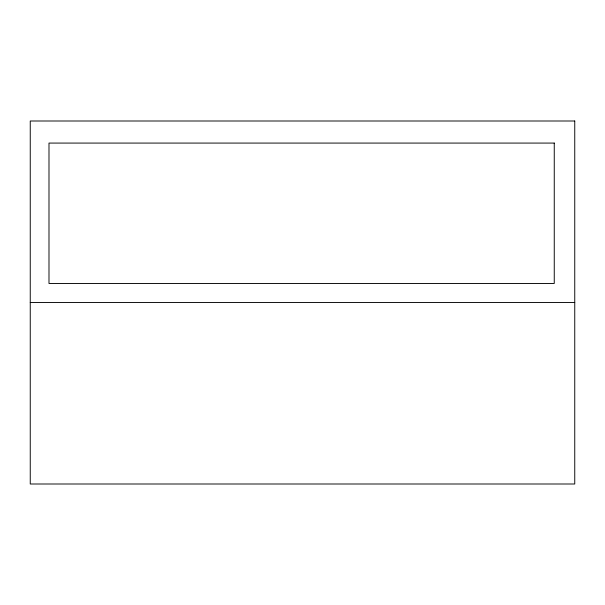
<?xml version="1.0" encoding="UTF-8"?>
<svg xmlns="http://www.w3.org/2000/svg" width="605" height="605" viewBox="0 0 605 605"><rect width="100%" height="100%" fill="white"/><g stroke="black" fill="none" stroke-linecap="round" stroke-linejoin="round"><path stroke-width="0.91" d="M30.25 302.5L574.75 302.5M574.75 121L30.25 121L30.25 484L574.75 484L574.75 121M554.256 143.075L48.99 143.075L48.99 283.458L554.256 283.458L554.256 143.075"/></g></svg>
